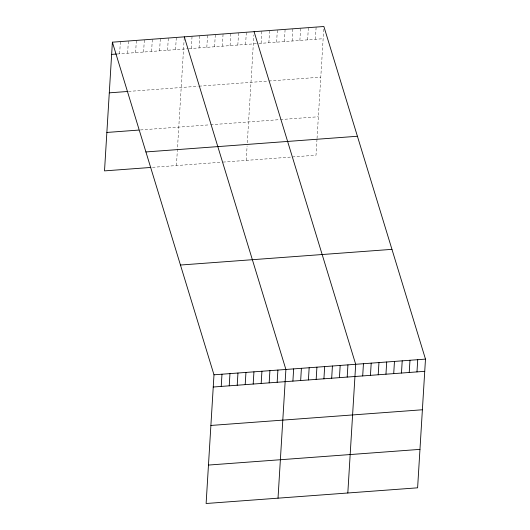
<?xml version="1.0" encoding="UTF-8"?>
<svg xmlns="http://www.w3.org/2000/svg" width="530" height="530" viewBox="0 0 530 530"><rect width="100%" height="100%" fill="white"/><g stroke="black" fill="none" stroke-linecap="round" stroke-linejoin="round"><path stroke-width="0.4" stroke-dasharray="2.65 1.99" d="M119.634 53.808L120.376 41.592M127.624 53.212L128.366 41.002M135.614 52.622L136.356 40.406M143.603 52.026L144.345 39.816M151.593 51.436L152.335 39.22M159.583 50.847L160.325 38.63M167.573 50.251L168.315 38.034M175.562 49.661L176.304 37.444M176.424 165.559L184.248 37.663M191.303 48.488L192.052 36.278M199.061 47.919L199.81 35.702M206.813 47.342L207.561 35.126M214.57 46.766L215.319 34.549M222.322 46.189L223.07 33.973M230.08 45.613L230.828 33.403M237.831 45.043L238.579 32.827M245.589 44.467L246.337 32.25M246.218 160.378L247.099 145.962M247.298 142.762L253.89 34.934M261.098 43.314L261.846 31.098M268.856 42.738L269.598 30.528M276.607 42.168L277.356 29.952M284.365 41.592L285.107 29.375M292.116 41.015L292.865 28.799M299.874 40.439L300.616 28.223M307.625 39.863L308.374 27.653M315.383 39.293L316.125 27.076M316.993 139.185L316.012 155.204L292.745 156.926M317.039 138.383L323.837 27.315M117.236 53.987L188.203 48.72M188.978 48.661L257.997 43.546M258.772 43.486L323.134 38.716M128.465 91.418L198.26 86.244M199.035 86.185L268.054 81.063M268.829 81.01L320.782 77.155M140.423 129.956L209.794 124.815M210.569 124.755L279.588 119.641M280.363 119.581L318.364 116.766M152.454 167.334L221.401 162.22M222.951 162.107L291.195 157.046"/><path stroke-width="0.79" d="M112.386 42.181L213.987 374.796L206.117 503.5L417.613 487.819L425.484 359.115L323.883 26.5L112.386 42.181L104.516 170.885L150.858 167.453M221.229 386.416L221.977 374.207M229.218 385.827L229.967 373.61M237.208 385.231L237.957 373.021M245.198 384.641L245.946 372.424M253.188 384.051L253.936 371.835M261.177 383.455L261.926 371.238M269.167 382.865L269.916 370.649M277.157 382.269L277.906 370.053M278.025 498.167L285.895 369.463L184.294 36.855M292.904 381.103L293.653 368.887M300.662 380.527L301.404 368.31M308.414 379.95L309.162 367.74M316.171 379.381L316.913 367.164M323.923 378.804L324.671 366.588M331.681 378.228L332.423 366.011M339.432 377.651L340.18 365.435M347.19 377.075L347.932 364.865M347.819 492.993L355.69 364.289L254.089 31.674M362.699 375.929L363.447 363.712M370.45 375.353L371.199 363.136M378.208 374.776L378.957 362.56M385.959 374.2L386.708 361.99M393.717 373.624L394.466 361.414M401.468 373.054L402.217 360.837M409.226 372.477L409.975 360.261M416.977 371.901L417.726 359.684M111.645 54.398L116.434 54.04M109.293 92.843L127.67 91.478M106.868 132.447L138.827 130.075M145.916 151.944L357.412 136.263M180.458 265.033L391.955 249.352M213.987 374.796L425.484 359.115M213.239 387.013L424.735 371.325M210.894 425.451L422.383 409.769M208.469 465.062L419.959 449.374"/></g></svg>
